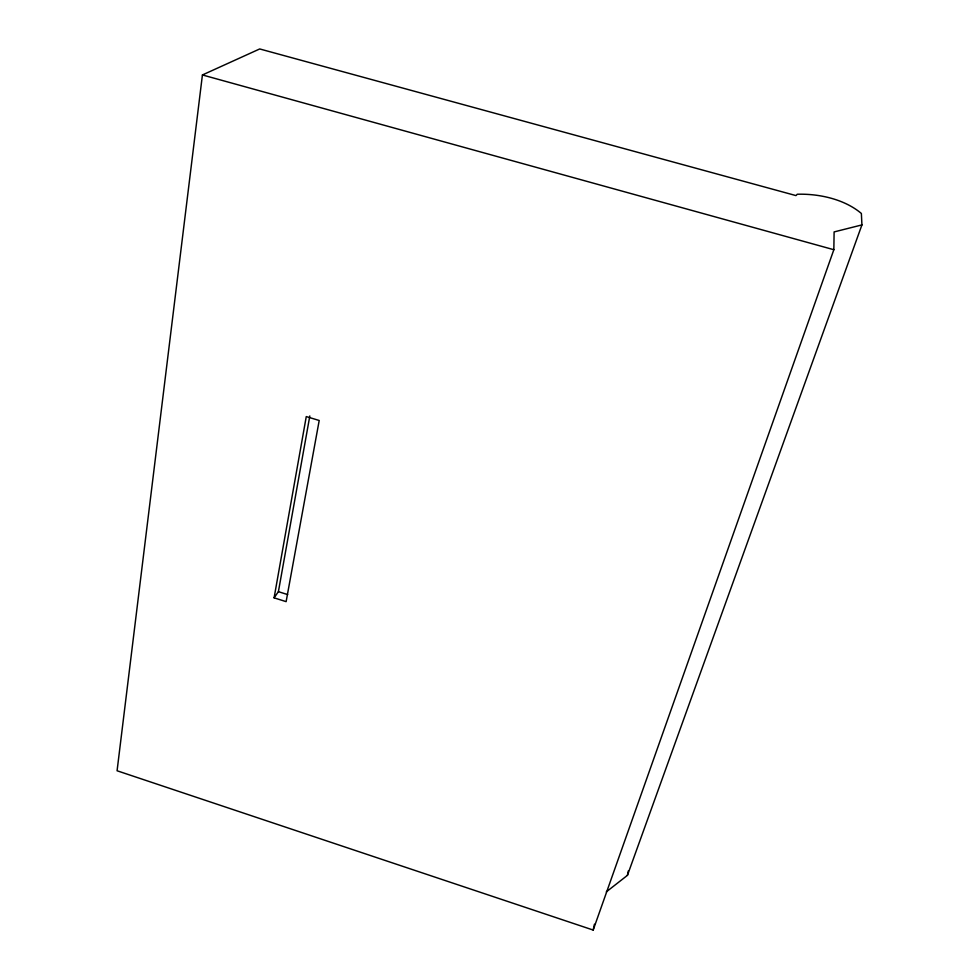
<?xml version="1.0" encoding="UTF-8"?>
<svg xmlns="http://www.w3.org/2000/svg" width="979" height="979" viewBox="0 0 979 979"><rect width="100%" height="100%" fill="white"/><g stroke="black" fill="none" stroke-linecap="round" stroke-linejoin="round"><path stroke-width="1.47" d="M833.839 249.718L834.108 231.925L861.924 224.913L861.373 213.471C844.571 199.226 819.166 193.585 797.273 194.246L795.988 195.592L259.716 48.95L202.42 74.955L117.076 770.767L593.176 930.05L833.839 249.718L202.42 74.955M274.096 597.839L306.268 416.577L319.203 420.481L286.125 601.644L274.096 597.839L278.403 591.671L309.817 415.94M606.307 891.869L627.429 875.348L628.285 870.943M593.176 930.05L594.437 924.213M627.429 875.348L861.924 224.913M278.403 591.671L287.691 594.596"/></g></svg>
